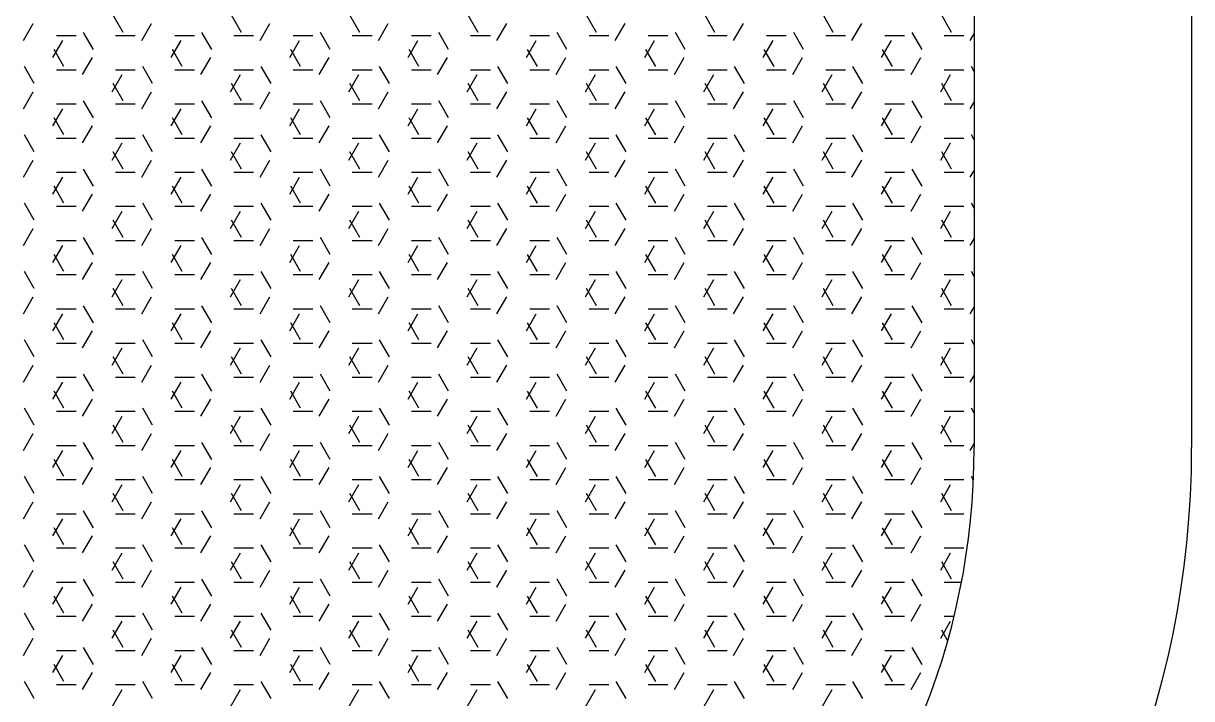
# Model space of a CAD drawing. Header units: inches. Extents: x 17051 to 22421, y 40046 to 42546.
# Drawn here: x 17423 to 17460.61, y 41565.06 to 41586.8 of the extents above; entities that cross this region are included whole.
import ezdxf

# ---------------------------------------------------------------- set-up
doc = ezdxf.new("R2010")
doc.units = ezdxf.units.IN
doc.header["$MEASUREMENT"] = 0
doc.layers.add('freecads.com', color=7, linetype='Continuous')

msp = doc.modelspace()

# ---------------------------------------------------------------- linework, layer by layer
at = {"layer": 'freecads.com'}
for p, q in [((17453.61, 41677.594), (17453.61, 41573.14)), ((17460.61, 41677.594), (17460.61, 41573.14)), ((17426.214, 41586.506), (17425.896, 41587.056)), ((17430.024, 41586.506), (17429.706, 41587.056)), ((17433.834, 41586.506), (17433.516, 41587.056)), ((17437.644, 41586.506), (17437.326, 41587.056)), ((17441.454, 41586.506), (17441.136, 41587.056)), ((17445.264, 41586.506), (17444.946, 41587.056)), ((17449.074, 41586.506), (17448.756, 41587.056)), ((17452.884, 41586.506), (17452.566, 41587.056)), ((17423.005, 41586.247), (17423.322, 41586.797)), ((17426.815, 41586.247), (17427.132, 41586.797)), ((17430.625, 41586.247), (17430.942, 41586.797)), ((17434.435, 41586.247), (17434.752, 41586.797)), ((17438.245, 41586.247), (17438.562, 41586.797)), ((17442.055, 41586.247), (17442.372, 41586.797)), ((17445.865, 41586.247), (17446.182, 41586.797)), ((17449.674, 41586.247), (17449.992, 41586.797)), ((17423.957, 41585.697), (17424.275, 41586.247)), ((17424.067, 41586.406), (17424.702, 41586.406)), ((17425.261, 41585.956), (17424.944, 41586.506)), ((17425.972, 41586.406), (17426.607, 41586.406)), ((17427.767, 41585.697), (17428.085, 41586.247)), ((17427.877, 41586.406), (17428.512, 41586.406)), ((17429.071, 41585.956), (17428.754, 41586.506)), ((17429.782, 41586.406), (17430.417, 41586.406)), ((17431.577, 41585.697), (17431.895, 41586.247)), ((17431.687, 41586.406), (17432.322, 41586.406)), ((17432.881, 41585.956), (17432.564, 41586.506)), ((17433.592, 41586.406), (17434.227, 41586.406)), ((17435.387, 41585.697), (17435.705, 41586.247)), ((17435.497, 41586.406), (17436.132, 41586.406)), ((17436.691, 41585.956), (17436.374, 41586.506)), ((17437.402, 41586.406), (17438.037, 41586.406)), ((17439.197, 41585.697), (17439.515, 41586.247)), ((17439.307, 41586.406), (17439.942, 41586.406)), ((17440.501, 41585.956), (17440.184, 41586.506)), ((17441.212, 41586.406), (17441.847, 41586.406)), ((17443.007, 41585.697), (17443.325, 41586.247)), ((17443.117, 41586.406), (17443.752, 41586.406)), ((17444.311, 41585.956), (17443.994, 41586.506)), ((17445.022, 41586.406), (17445.657, 41586.406)), ((17446.817, 41585.697), (17447.135, 41586.247)), ((17446.927, 41586.406), (17447.562, 41586.406)), ((17448.121, 41585.956), (17447.804, 41586.506)), ((17448.832, 41586.406), (17449.467, 41586.406)), ((17450.627, 41585.697), (17450.944, 41586.247)), ((17450.737, 41586.406), (17451.372, 41586.406)), ((17451.931, 41585.956), (17451.614, 41586.506)), ((17452.642, 41586.406), (17453.277, 41586.406)), ((17453.484, 41586.247), (17453.61, 41586.464)), ((17424.309, 41585.406), (17423.991, 41585.956)), ((17428.119, 41585.406), (17427.801, 41585.956)), ((17431.929, 41585.406), (17431.611, 41585.956)), ((17435.739, 41585.406), (17435.421, 41585.956)), ((17439.549, 41585.406), (17439.231, 41585.956)), ((17443.359, 41585.406), (17443.041, 41585.956)), ((17447.169, 41585.406), (17446.851, 41585.956)), ((17450.979, 41585.406), (17450.661, 41585.956)), ((17424.91, 41585.147), (17425.227, 41585.697)), ((17428.72, 41585.147), (17429.037, 41585.697)), ((17432.53, 41585.147), (17432.847, 41585.697)), ((17436.34, 41585.147), (17436.657, 41585.697)), ((17440.15, 41585.147), (17440.467, 41585.697)), ((17443.96, 41585.147), (17444.277, 41585.697)), ((17447.769, 41585.147), (17448.087, 41585.697)), ((17451.579, 41585.147), (17451.897, 41585.697)), ((17423.356, 41584.856), (17423.039, 41585.406)), ((17424.067, 41585.306), (17424.702, 41585.306)), ((17425.862, 41584.597), (17426.18, 41585.147)), ((17425.972, 41585.306), (17426.607, 41585.306)), ((17427.166, 41584.856), (17426.849, 41585.406)), ((17427.877, 41585.306), (17428.512, 41585.306)), ((17429.672, 41584.597), (17429.99, 41585.147)), ((17429.782, 41585.306), (17430.417, 41585.306)), ((17430.976, 41584.856), (17430.659, 41585.406)), ((17431.687, 41585.306), (17432.322, 41585.306)), ((17433.482, 41584.597), (17433.8, 41585.147)), ((17433.592, 41585.306), (17434.227, 41585.306)), ((17434.786, 41584.856), (17434.469, 41585.406)), ((17435.497, 41585.306), (17436.132, 41585.306)), ((17437.292, 41584.597), (17437.61, 41585.147)), ((17437.402, 41585.306), (17438.037, 41585.306)), ((17438.596, 41584.856), (17438.279, 41585.406)), ((17439.307, 41585.306), (17439.942, 41585.306)), ((17441.102, 41584.597), (17441.42, 41585.147)), ((17441.212, 41585.306), (17441.847, 41585.306)), ((17442.406, 41584.856), (17442.089, 41585.406)), ((17443.117, 41585.306), (17443.752, 41585.306)), ((17444.912, 41584.597), (17445.23, 41585.147)), ((17445.022, 41585.306), (17445.657, 41585.306)), ((17446.216, 41584.856), (17445.899, 41585.406)), ((17446.927, 41585.306), (17447.562, 41585.306)), ((17448.722, 41584.597), (17449.039, 41585.147)), ((17448.832, 41585.306), (17449.467, 41585.306)), ((17450.026, 41584.856), (17449.709, 41585.406)), ((17450.737, 41585.306), (17451.372, 41585.306)), ((17452.532, 41584.597), (17452.849, 41585.147)), ((17452.642, 41585.306), (17453.277, 41585.306)), ((17453.61, 41585.248), (17453.519, 41585.406)), ((17426.214, 41584.306), (17425.896, 41584.856)), ((17430.024, 41584.306), (17429.706, 41584.856)), ((17433.834, 41584.306), (17433.516, 41584.856)), ((17437.644, 41584.306), (17437.326, 41584.856)), ((17441.454, 41584.306), (17441.136, 41584.856)), ((17445.264, 41584.306), (17444.946, 41584.856)), ((17449.074, 41584.306), (17448.756, 41584.856)), ((17452.884, 41584.306), (17452.566, 41584.856)), ((17423.005, 41584.047), (17423.322, 41584.597)), ((17426.815, 41584.047), (17427.132, 41584.597)), ((17430.625, 41584.047), (17430.942, 41584.597)), ((17434.435, 41584.047), (17434.752, 41584.597)), ((17438.245, 41584.047), (17438.562, 41584.597)), ((17442.055, 41584.047), (17442.372, 41584.597)), ((17445.865, 41584.047), (17446.182, 41584.597)), ((17449.674, 41584.047), (17449.992, 41584.597)), ((17423.957, 41583.497), (17424.275, 41584.047)), ((17424.067, 41584.206), (17424.702, 41584.206)), ((17425.261, 41583.756), (17424.944, 41584.306)), ((17425.972, 41584.206), (17426.607, 41584.206)), ((17427.767, 41583.497), (17428.085, 41584.047)), ((17427.877, 41584.206), (17428.512, 41584.206)), ((17429.071, 41583.756), (17428.754, 41584.306)), ((17429.782, 41584.206), (17430.417, 41584.206)), ((17431.577, 41583.497), (17431.895, 41584.047)), ((17431.687, 41584.206), (17432.322, 41584.206)), ((17432.881, 41583.756), (17432.564, 41584.306)), ((17433.592, 41584.206), (17434.227, 41584.206)), ((17435.387, 41583.497), (17435.705, 41584.047)), ((17435.497, 41584.206), (17436.132, 41584.206)), ((17436.691, 41583.756), (17436.374, 41584.306)), ((17437.402, 41584.206), (17438.037, 41584.206)), ((17439.197, 41583.497), (17439.515, 41584.047)), ((17439.307, 41584.206), (17439.942, 41584.206)), ((17440.501, 41583.756), (17440.184, 41584.306)), ((17441.212, 41584.206), (17441.847, 41584.206)), ((17443.007, 41583.497), (17443.325, 41584.047)), ((17443.117, 41584.206), (17443.752, 41584.206)), ((17444.311, 41583.756), (17443.994, 41584.306)), ((17445.022, 41584.206), (17445.657, 41584.206)), ((17446.817, 41583.497), (17447.135, 41584.047)), ((17446.927, 41584.206), (17447.562, 41584.206)), ((17448.121, 41583.756), (17447.804, 41584.306)), ((17448.832, 41584.206), (17449.467, 41584.206)), ((17450.627, 41583.497), (17450.944, 41584.047)), ((17450.737, 41584.206), (17451.372, 41584.206)), ((17451.931, 41583.756), (17451.614, 41584.306)), ((17452.642, 41584.206), (17453.277, 41584.206)), ((17453.484, 41584.047), (17453.61, 41584.264)), ((17424.309, 41583.206), (17423.991, 41583.756)), ((17428.119, 41583.206), (17427.801, 41583.756)), ((17431.929, 41583.206), (17431.611, 41583.756)), ((17435.739, 41583.206), (17435.421, 41583.756)), ((17439.549, 41583.206), (17439.231, 41583.756)), ((17443.359, 41583.206), (17443.041, 41583.756)), ((17447.169, 41583.206), (17446.851, 41583.756)), ((17450.979, 41583.206), (17450.661, 41583.756)), ((17424.91, 41582.947), (17425.227, 41583.497)), ((17428.72, 41582.947), (17429.037, 41583.497)), ((17432.53, 41582.947), (17432.847, 41583.497)), ((17436.34, 41582.947), (17436.657, 41583.497)), ((17440.15, 41582.947), (17440.467, 41583.497)), ((17443.96, 41582.947), (17444.277, 41583.497)), ((17447.769, 41582.947), (17448.087, 41583.497)), ((17451.579, 41582.947), (17451.897, 41583.497)), ((17423.356, 41582.656), (17423.039, 41583.206)), ((17424.067, 41583.106), (17424.702, 41583.106)), ((17425.862, 41582.397), (17426.18, 41582.947)), ((17425.972, 41583.106), (17426.607, 41583.106)), ((17427.166, 41582.656), (17426.849, 41583.206)), ((17427.877, 41583.106), (17428.512, 41583.106)), ((17429.672, 41582.397), (17429.99, 41582.947)), ((17429.782, 41583.106), (17430.417, 41583.106)), ((17430.976, 41582.656), (17430.659, 41583.206)), ((17431.687, 41583.106), (17432.322, 41583.106)), ((17433.482, 41582.397), (17433.8, 41582.947)), ((17433.592, 41583.106), (17434.227, 41583.106)), ((17434.786, 41582.656), (17434.469, 41583.206)), ((17435.497, 41583.106), (17436.132, 41583.106)), ((17437.292, 41582.397), (17437.61, 41582.947)), ((17437.402, 41583.106), (17438.037, 41583.106)), ((17438.596, 41582.656), (17438.279, 41583.206)), ((17439.307, 41583.106), (17439.942, 41583.106)), ((17441.102, 41582.397), (17441.42, 41582.947)), ((17441.212, 41583.106), (17441.847, 41583.106)), ((17442.406, 41582.656), (17442.089, 41583.206)), ((17443.117, 41583.106), (17443.752, 41583.106)), ((17444.912, 41582.397), (17445.23, 41582.947)), ((17445.022, 41583.106), (17445.657, 41583.106)), ((17446.216, 41582.656), (17445.899, 41583.206)), ((17446.927, 41583.106), (17447.562, 41583.106)), ((17448.722, 41582.397), (17449.039, 41582.947)), ((17448.832, 41583.106), (17449.467, 41583.106)), ((17450.026, 41582.656), (17449.709, 41583.206)), ((17450.737, 41583.106), (17451.372, 41583.106)), ((17452.532, 41582.397), (17452.849, 41582.947)), ((17452.642, 41583.106), (17453.277, 41583.106)), ((17453.61, 41583.048), (17453.519, 41583.206)), ((17426.214, 41582.106), (17425.896, 41582.656)), ((17430.024, 41582.106), (17429.706, 41582.656)), ((17433.834, 41582.106), (17433.516, 41582.656)), ((17437.644, 41582.106), (17437.326, 41582.656)), ((17441.454, 41582.106), (17441.136, 41582.656)), ((17445.264, 41582.106), (17444.946, 41582.656)), ((17449.074, 41582.106), (17448.756, 41582.656)), ((17452.884, 41582.106), (17452.566, 41582.656)), ((17423.005, 41581.848), (17423.322, 41582.397)), ((17425.261, 41581.556), (17424.944, 41582.106)), ((17426.815, 41581.848), (17427.132, 41582.397)), ((17429.071, 41581.556), (17428.754, 41582.106)), ((17430.625, 41581.848), (17430.942, 41582.397)), ((17432.881, 41581.556), (17432.564, 41582.106)), ((17434.435, 41581.848), (17434.752, 41582.397)), ((17436.691, 41581.556), (17436.374, 41582.106)), ((17438.245, 41581.848), (17438.562, 41582.397)), ((17440.501, 41581.556), (17440.184, 41582.106)), ((17442.055, 41581.848), (17442.372, 41582.397)), ((17444.311, 41581.556), (17443.994, 41582.106)), ((17445.865, 41581.848), (17446.182, 41582.397)), ((17448.121, 41581.556), (17447.804, 41582.106)), ((17449.674, 41581.848), (17449.992, 41582.397)), ((17451.931, 41581.556), (17451.614, 41582.106)), ((17423.957, 41581.298), (17424.275, 41581.848)), ((17424.067, 41582.007), (17424.702, 41582.007)), ((17425.972, 41582.007), (17426.607, 41582.007)), ((17427.767, 41581.298), (17428.085, 41581.848)), ((17427.877, 41582.007), (17428.512, 41582.007)), ((17429.782, 41582.007), (17430.417, 41582.007)), ((17431.577, 41581.298), (17431.895, 41581.848)), ((17431.687, 41582.007), (17432.322, 41582.007)), ((17433.592, 41582.007), (17434.227, 41582.007)), ((17435.387, 41581.298), (17435.705, 41581.848)), ((17435.497, 41582.007), (17436.132, 41582.007)), ((17437.402, 41582.007), (17438.037, 41582.007)), ((17439.197, 41581.298), (17439.515, 41581.848)), ((17439.307, 41582.007), (17439.942, 41582.007)), ((17441.212, 41582.007), (17441.847, 41582.007)), ((17443.007, 41581.298), (17443.325, 41581.848)), ((17443.117, 41582.007), (17443.752, 41582.007)), ((17445.022, 41582.007), (17445.657, 41582.007)), ((17446.817, 41581.298), (17447.135, 41581.848)), ((17446.927, 41582.007), (17447.562, 41582.007)), ((17448.832, 41582.007), (17449.467, 41582.007)), ((17450.627, 41581.298), (17450.944, 41581.848)), ((17450.737, 41582.007), (17451.372, 41582.007)), ((17452.642, 41582.007), (17453.277, 41582.007)), ((17453.484, 41581.848), (17453.61, 41582.065)), ((17424.309, 41581.007), (17423.991, 41581.556)), ((17428.119, 41581.007), (17427.801, 41581.556)), ((17431.929, 41581.007), (17431.611, 41581.556)), ((17435.739, 41581.007), (17435.421, 41581.556)), ((17439.549, 41581.007), (17439.231, 41581.556)), ((17443.359, 41581.007), (17443.041, 41581.556)), ((17447.169, 41581.007), (17446.851, 41581.556)), ((17450.979, 41581.007), (17450.661, 41581.556)), ((17423.356, 41580.457), (17423.039, 41581.007)), ((17424.91, 41580.748), (17425.227, 41581.298)), ((17427.166, 41580.457), (17426.849, 41581.007)), ((17428.72, 41580.748), (17429.037, 41581.298)), ((17430.976, 41580.457), (17430.659, 41581.007)), ((17432.53, 41580.748), (17432.847, 41581.298)), ((17434.786, 41580.457), (17434.469, 41581.007)), ((17436.34, 41580.748), (17436.657, 41581.298)), ((17438.596, 41580.457), (17438.279, 41581.007)), ((17440.15, 41580.748), (17440.467, 41581.298)), ((17442.406, 41580.457), (17442.089, 41581.007)), ((17443.96, 41580.748), (17444.277, 41581.298)), ((17446.216, 41580.457), (17445.899, 41581.007)), ((17447.769, 41580.748), (17448.087, 41581.298)), ((17450.026, 41580.457), (17449.709, 41581.007)), ((17451.579, 41580.748), (17451.897, 41581.298)), ((17453.61, 41580.849), (17453.519, 41581.007)), ((17424.067, 41580.907), (17424.702, 41580.907)), ((17425.862, 41580.198), (17426.18, 41580.748)), ((17425.972, 41580.907), (17426.607, 41580.907)), ((17427.877, 41580.907), (17428.512, 41580.907)), ((17429.672, 41580.198), (17429.99, 41580.748)), ((17429.782, 41580.907), (17430.417, 41580.907)), ((17431.687, 41580.907), (17432.322, 41580.907)), ((17433.482, 41580.198), (17433.8, 41580.748)), ((17433.592, 41580.907), (17434.227, 41580.907)), ((17435.497, 41580.907), (17436.132, 41580.907)), ((17437.292, 41580.198), (17437.61, 41580.748)), ((17437.402, 41580.907), (17438.037, 41580.907)), ((17439.307, 41580.907), (17439.942, 41580.907)), ((17441.102, 41580.198), (17441.42, 41580.748)), ((17441.212, 41580.907), (17441.847, 41580.907)), ((17443.117, 41580.907), (17443.752, 41580.907)), ((17444.912, 41580.198), (17445.23, 41580.748)), ((17445.022, 41580.907), (17445.657, 41580.907)), ((17446.927, 41580.907), (17447.562, 41580.907)), ((17448.722, 41580.198), (17449.039, 41580.748)), ((17448.832, 41580.907), (17449.467, 41580.907)), ((17450.737, 41580.907), (17451.372, 41580.907)), ((17452.532, 41580.198), (17452.849, 41580.748)), ((17452.642, 41580.907), (17453.277, 41580.907)), ((17426.214, 41579.907), (17425.896, 41580.457)), ((17430.024, 41579.907), (17429.706, 41580.457)), ((17433.834, 41579.907), (17433.516, 41580.457)), ((17437.644, 41579.907), (17437.326, 41580.457)), ((17441.454, 41579.907), (17441.136, 41580.457)), ((17445.264, 41579.907), (17444.946, 41580.457)), ((17449.074, 41579.907), (17448.756, 41580.457)), ((17452.884, 41579.907), (17452.566, 41580.457)), ((17423.005, 41579.648), (17423.322, 41580.198)), ((17425.261, 41579.357), (17424.944, 41579.907)), ((17426.815, 41579.648), (17427.132, 41580.198)), ((17429.071, 41579.357), (17428.754, 41579.907)), ((17430.625, 41579.648), (17430.942, 41580.198)), ((17432.881, 41579.357), (17432.564, 41579.907)), ((17434.435, 41579.648), (17434.752, 41580.198)), ((17436.691, 41579.357), (17436.374, 41579.907)), ((17438.245, 41579.648), (17438.562, 41580.198)), ((17440.501, 41579.357), (17440.184, 41579.907)), ((17442.055, 41579.648), (17442.372, 41580.198)), ((17444.311, 41579.357), (17443.994, 41579.907)), ((17445.865, 41579.648), (17446.182, 41580.198)), ((17448.121, 41579.357), (17447.804, 41579.907)), ((17449.674, 41579.648), (17449.992, 41580.198)), ((17451.931, 41579.357), (17451.614, 41579.907)), ((17453.484, 41579.648), (17453.61, 41579.865)), ((17423.957, 41579.098), (17424.275, 41579.648)), ((17424.067, 41579.807), (17424.702, 41579.807)), ((17425.972, 41579.807), (17426.607, 41579.807)), ((17427.767, 41579.098), (17428.085, 41579.648)), ((17427.877, 41579.807), (17428.512, 41579.807)), ((17429.782, 41579.807), (17430.417, 41579.807)), ((17431.577, 41579.098), (17431.895, 41579.648)), ((17431.687, 41579.807), (17432.322, 41579.807)), ((17433.592, 41579.807), (17434.227, 41579.807)), ((17435.387, 41579.098), (17435.705, 41579.648)), ((17435.497, 41579.807), (17436.132, 41579.807)), ((17437.402, 41579.807), (17438.037, 41579.807)), ((17439.197, 41579.098), (17439.515, 41579.648)), ((17439.307, 41579.807), (17439.942, 41579.807)), ((17441.212, 41579.807), (17441.847, 41579.807)), ((17443.007, 41579.098), (17443.325, 41579.648)), ((17443.117, 41579.807), (17443.752, 41579.807)), ((17445.022, 41579.807), (17445.657, 41579.807)), ((17446.817, 41579.098), (17447.135, 41579.648)), ((17446.927, 41579.807), (17447.562, 41579.807)), ((17448.832, 41579.807), (17449.467, 41579.807)), ((17450.627, 41579.098), (17450.944, 41579.648)), ((17450.737, 41579.807), (17451.372, 41579.807)), ((17452.642, 41579.807), (17453.277, 41579.807)), ((17424.309, 41578.807), (17423.991, 41579.357)), ((17424.91, 41578.548), (17425.227, 41579.098)), ((17428.119, 41578.807), (17427.801, 41579.357)), ((17428.72, 41578.548), (17429.037, 41579.098)), ((17431.929, 41578.807), (17431.611, 41579.357)), ((17432.53, 41578.548), (17432.847, 41579.098)), ((17435.739, 41578.807), (17435.421, 41579.357)), ((17436.34, 41578.548), (17436.657, 41579.098)), ((17439.549, 41578.807), (17439.231, 41579.357)), ((17440.15, 41578.548), (17440.467, 41579.098)), ((17443.359, 41578.807), (17443.041, 41579.357)), ((17443.96, 41578.548), (17444.277, 41579.098)), ((17447.169, 41578.807), (17446.851, 41579.357)), ((17447.769, 41578.548), (17448.087, 41579.098)), ((17450.979, 41578.807), (17450.661, 41579.357)), ((17451.579, 41578.548), (17451.897, 41579.098)), ((17423.356, 41578.257), (17423.039, 41578.807)), ((17424.067, 41578.707), (17424.702, 41578.707)), ((17425.972, 41578.707), (17426.607, 41578.707)), ((17427.166, 41578.257), (17426.849, 41578.807)), ((17427.877, 41578.707), (17428.512, 41578.707)), ((17429.782, 41578.707), (17430.417, 41578.707)), ((17430.976, 41578.257), (17430.659, 41578.807)), ((17431.687, 41578.707), (17432.322, 41578.707)), ((17433.592, 41578.707), (17434.227, 41578.707)), ((17434.786, 41578.257), (17434.469, 41578.807)), ((17435.497, 41578.707), (17436.132, 41578.707)), ((17437.402, 41578.707), (17438.037, 41578.707)), ((17438.596, 41578.257), (17438.279, 41578.807)), ((17439.307, 41578.707), (17439.942, 41578.707)), ((17441.212, 41578.707), (17441.847, 41578.707)), ((17442.406, 41578.257), (17442.089, 41578.807)), ((17443.117, 41578.707), (17443.752, 41578.707)), ((17445.022, 41578.707), (17445.657, 41578.707)), ((17446.216, 41578.257), (17445.899, 41578.807)), ((17446.927, 41578.707), (17447.562, 41578.707)), ((17448.832, 41578.707), (17449.467, 41578.707)), ((17450.026, 41578.257), (17449.709, 41578.807)), ((17450.737, 41578.707), (17451.372, 41578.707)), ((17452.642, 41578.707), (17453.277, 41578.707)), ((17453.61, 41578.649), (17453.519, 41578.807)), ((17425.862, 41577.998), (17426.18, 41578.548)), ((17429.672, 41577.998), (17429.99, 41578.548)), ((17433.482, 41577.998), (17433.8, 41578.548)), ((17437.292, 41577.998), (17437.61, 41578.548)), ((17441.102, 41577.998), (17441.42, 41578.548)), ((17444.912, 41577.998), (17445.23, 41578.548)), ((17448.722, 41577.998), (17449.039, 41578.548)), ((17452.532, 41577.998), (17452.849, 41578.548)), ((17423.005, 41577.448), (17423.322, 41577.998)), ((17426.214, 41577.707), (17425.896, 41578.257)), ((17426.815, 41577.448), (17427.132, 41577.998)), ((17430.024, 41577.707), (17429.706, 41578.257)), ((17430.625, 41577.448), (17430.942, 41577.998)), ((17433.834, 41577.707), (17433.516, 41578.257)), ((17434.435, 41577.448), (17434.752, 41577.998)), ((17437.644, 41577.707), (17437.326, 41578.257)), ((17438.245, 41577.448), (17438.562, 41577.998)), ((17441.454, 41577.707), (17441.136, 41578.257)), ((17442.055, 41577.448), (17442.372, 41577.998)), ((17445.264, 41577.707), (17444.946, 41578.257)), ((17445.865, 41577.448), (17446.182, 41577.998)), ((17449.074, 41577.707), (17448.756, 41578.257)), ((17449.674, 41577.448), (17449.992, 41577.998)), ((17452.884, 41577.707), (17452.566, 41578.257)), ((17424.067, 41577.607), (17424.702, 41577.607)), ((17425.261, 41577.157), (17424.944, 41577.707)), ((17425.972, 41577.607), (17426.607, 41577.607)), ((17427.877, 41577.607), (17428.512, 41577.607)), ((17429.071, 41577.157), (17428.754, 41577.707)), ((17429.782, 41577.607), (17430.417, 41577.607)), ((17431.687, 41577.607), (17432.322, 41577.607)), ((17432.881, 41577.157), (17432.564, 41577.707)), ((17433.592, 41577.607), (17434.227, 41577.607)), ((17435.497, 41577.607), (17436.132, 41577.607)), ((17436.691, 41577.157), (17436.374, 41577.707)), ((17437.402, 41577.607), (17438.037, 41577.607)), ((17439.307, 41577.607), (17439.942, 41577.607)), ((17440.501, 41577.157), (17440.184, 41577.707)), ((17441.212, 41577.607), (17441.847, 41577.607)), ((17443.117, 41577.607), (17443.752, 41577.607)), ((17444.311, 41577.157), (17443.994, 41577.707)), ((17445.022, 41577.607), (17445.657, 41577.607)), ((17446.927, 41577.607), (17447.562, 41577.607)), ((17448.121, 41577.157), (17447.804, 41577.707)), ((17448.832, 41577.607), (17449.467, 41577.607)), ((17450.737, 41577.607), (17451.372, 41577.607)), ((17451.931, 41577.157), (17451.614, 41577.707)), ((17452.642, 41577.607), (17453.277, 41577.607)), ((17453.484, 41577.448), (17453.61, 41577.665)), ((17423.957, 41576.898), (17424.275, 41577.448)), ((17427.767, 41576.898), (17428.085, 41577.448)), ((17431.577, 41576.898), (17431.895, 41577.448)), ((17435.387, 41576.898), (17435.705, 41577.448)), ((17439.197, 41576.898), (17439.515, 41577.448)), ((17443.007, 41576.898), (17443.325, 41577.448)), ((17446.817, 41576.898), (17447.135, 41577.448)), ((17450.627, 41576.898), (17450.944, 41577.448)), ((17424.309, 41576.607), (17423.991, 41577.157)), ((17424.91, 41576.348), (17425.227, 41576.898)), ((17428.119, 41576.607), (17427.801, 41577.157)), ((17428.72, 41576.348), (17429.037, 41576.898)), ((17431.929, 41576.607), (17431.611, 41577.157)), ((17432.53, 41576.348), (17432.847, 41576.898)), ((17435.739, 41576.607), (17435.421, 41577.157)), ((17436.34, 41576.348), (17436.657, 41576.898)), ((17439.549, 41576.607), (17439.231, 41577.157)), ((17440.15, 41576.348), (17440.467, 41576.898)), ((17443.359, 41576.607), (17443.041, 41577.157)), ((17443.96, 41576.348), (17444.277, 41576.898)), ((17447.169, 41576.607), (17446.851, 41577.157)), ((17447.769, 41576.348), (17448.087, 41576.898)), ((17450.979, 41576.607), (17450.661, 41577.157)), ((17451.579, 41576.348), (17451.897, 41576.898)), ((17423.356, 41576.057), (17423.039, 41576.607)), ((17424.067, 41576.507), (17424.702, 41576.507)), ((17425.972, 41576.507), (17426.607, 41576.507)), ((17427.166, 41576.057), (17426.849, 41576.607)), ((17427.877, 41576.507), (17428.512, 41576.507)), ((17429.782, 41576.507), (17430.417, 41576.507)), ((17430.976, 41576.057), (17430.659, 41576.607)), ((17431.687, 41576.507), (17432.322, 41576.507)), ((17433.592, 41576.507), (17434.227, 41576.507)), ((17434.786, 41576.057), (17434.469, 41576.607)), ((17435.497, 41576.507), (17436.132, 41576.507)), ((17437.402, 41576.507), (17438.037, 41576.507)), ((17438.596, 41576.057), (17438.279, 41576.607)), ((17439.307, 41576.507), (17439.942, 41576.507)), ((17441.212, 41576.507), (17441.847, 41576.507)), ((17442.406, 41576.057), (17442.089, 41576.607)), ((17443.117, 41576.507), (17443.752, 41576.507)), ((17445.022, 41576.507), (17445.657, 41576.507)), ((17446.216, 41576.057), (17445.899, 41576.607)), ((17446.927, 41576.507), (17447.562, 41576.507)), ((17448.832, 41576.507), (17449.467, 41576.507)), ((17450.026, 41576.057), (17449.709, 41576.607)), ((17450.737, 41576.507), (17451.372, 41576.507)), ((17452.642, 41576.507), (17453.277, 41576.507)), ((17453.61, 41576.449), (17453.519, 41576.607)), ((17425.862, 41575.798), (17426.18, 41576.348)), ((17429.672, 41575.798), (17429.99, 41576.348)), ((17433.482, 41575.798), (17433.8, 41576.348)), ((17437.292, 41575.798), (17437.61, 41576.348)), ((17441.102, 41575.798), (17441.42, 41576.348)), ((17444.912, 41575.798), (17445.23, 41576.348)), ((17448.722, 41575.798), (17449.039, 41576.348)), ((17452.532, 41575.798), (17452.849, 41576.348)), ((17423.005, 41575.248), (17423.322, 41575.798)), ((17426.214, 41575.507), (17425.896, 41576.057)), ((17426.815, 41575.248), (17427.132, 41575.798)), ((17430.024, 41575.507), (17429.706, 41576.057)), ((17430.625, 41575.248), (17430.942, 41575.798)), ((17433.834, 41575.507), (17433.516, 41576.057)), ((17434.435, 41575.248), (17434.752, 41575.798)), ((17437.644, 41575.507), (17437.326, 41576.057)), ((17438.245, 41575.248), (17438.562, 41575.798)), ((17441.454, 41575.507), (17441.136, 41576.057)), ((17442.055, 41575.248), (17442.372, 41575.798)), ((17445.264, 41575.507), (17444.946, 41576.057)), ((17445.865, 41575.248), (17446.182, 41575.798)), ((17449.074, 41575.507), (17448.756, 41576.057)), ((17449.674, 41575.248), (17449.992, 41575.798)), ((17452.884, 41575.507), (17452.566, 41576.057)), ((17424.067, 41575.407), (17424.702, 41575.407)), ((17425.261, 41574.957), (17424.944, 41575.507)), ((17425.972, 41575.407), (17426.607, 41575.407)), ((17427.877, 41575.407), (17428.512, 41575.407)), ((17429.071, 41574.957), (17428.754, 41575.507)), ((17429.782, 41575.407), (17430.417, 41575.407)), ((17431.687, 41575.407), (17432.322, 41575.407)), ((17432.881, 41574.957), (17432.564, 41575.507)), ((17433.592, 41575.407), (17434.227, 41575.407)), ((17435.497, 41575.407), (17436.132, 41575.407)), ((17436.691, 41574.957), (17436.374, 41575.507)), ((17437.402, 41575.407), (17438.037, 41575.407)), ((17439.307, 41575.407), (17439.942, 41575.407)), ((17440.501, 41574.957), (17440.184, 41575.507)), ((17441.212, 41575.407), (17441.847, 41575.407)), ((17443.117, 41575.407), (17443.752, 41575.407)), ((17444.311, 41574.957), (17443.994, 41575.507)), ((17445.022, 41575.407), (17445.657, 41575.407)), ((17446.927, 41575.407), (17447.562, 41575.407)), ((17448.121, 41574.957), (17447.804, 41575.507)), ((17448.832, 41575.407), (17449.467, 41575.407)), ((17450.737, 41575.407), (17451.372, 41575.407)), ((17451.931, 41574.957), (17451.614, 41575.507)), ((17452.642, 41575.407), (17453.277, 41575.407)), ((17453.484, 41575.248), (17453.61, 41575.465)), ((17423.957, 41574.698), (17424.275, 41575.248)), ((17424.309, 41574.407), (17423.991, 41574.957)), ((17427.767, 41574.698), (17428.085, 41575.248)), ((17428.119, 41574.407), (17427.801, 41574.957)), ((17431.577, 41574.698), (17431.895, 41575.248)), ((17431.929, 41574.407), (17431.611, 41574.957)), ((17435.387, 41574.698), (17435.705, 41575.248)), ((17435.739, 41574.407), (17435.421, 41574.957)), ((17439.197, 41574.698), (17439.515, 41575.248)), ((17439.549, 41574.407), (17439.231, 41574.957)), ((17443.007, 41574.698), (17443.325, 41575.248)), ((17443.359, 41574.407), (17443.041, 41574.957)), ((17446.817, 41574.698), (17447.135, 41575.248)), ((17447.169, 41574.407), (17446.851, 41574.957)), ((17450.627, 41574.698), (17450.944, 41575.248)), ((17450.979, 41574.407), (17450.661, 41574.957)), ((17424.91, 41574.149), (17425.227, 41574.698)), ((17428.72, 41574.149), (17429.037, 41574.698)), ((17432.53, 41574.149), (17432.847, 41574.698)), ((17436.34, 41574.149), (17436.657, 41574.698)), ((17440.15, 41574.149), (17440.467, 41574.698)), ((17443.96, 41574.149), (17444.277, 41574.698)), ((17447.769, 41574.149), (17448.087, 41574.698)), ((17451.579, 41574.149), (17451.897, 41574.698)), ((17423.356, 41573.857), (17423.039, 41574.407)), ((17424.067, 41574.308), (17424.702, 41574.308)), ((17425.972, 41574.308), (17426.607, 41574.308)), ((17427.166, 41573.857), (17426.849, 41574.407)), ((17427.877, 41574.308), (17428.512, 41574.308)), ((17429.782, 41574.308), (17430.417, 41574.308)), ((17430.976, 41573.857), (17430.659, 41574.407)), ((17431.687, 41574.308), (17432.322, 41574.308)), ((17433.592, 41574.308), (17434.227, 41574.308)), ((17434.786, 41573.857), (17434.469, 41574.407)), ((17435.497, 41574.308), (17436.132, 41574.308)), ((17437.402, 41574.308), (17438.037, 41574.308)), ((17438.596, 41573.857), (17438.279, 41574.407)), ((17439.307, 41574.308), (17439.942, 41574.308)), ((17441.212, 41574.308), (17441.847, 41574.308)), ((17442.406, 41573.857), (17442.089, 41574.407)), ((17443.117, 41574.308), (17443.752, 41574.308)), ((17445.022, 41574.308), (17445.657, 41574.308)), ((17446.216, 41573.857), (17445.899, 41574.407)), ((17446.927, 41574.308), (17447.562, 41574.308)), ((17448.832, 41574.308), (17449.467, 41574.308)), ((17450.026, 41573.857), (17449.709, 41574.407)), ((17450.737, 41574.308), (17451.372, 41574.308)), ((17452.642, 41574.308), (17453.277, 41574.308)), ((17453.61, 41574.25), (17453.519, 41574.407)), ((17425.862, 41573.599), (17426.18, 41574.149)), ((17426.214, 41573.308), (17425.896, 41573.857)), ((17429.672, 41573.599), (17429.99, 41574.149)), ((17430.024, 41573.308), (17429.706, 41573.857)), ((17433.482, 41573.599), (17433.8, 41574.149)), ((17433.834, 41573.308), (17433.516, 41573.857)), ((17437.292, 41573.599), (17437.61, 41574.149)), ((17437.644, 41573.308), (17437.326, 41573.857)), ((17441.102, 41573.599), (17441.42, 41574.149)), ((17441.454, 41573.308), (17441.136, 41573.857)), ((17444.912, 41573.599), (17445.23, 41574.149)), ((17445.264, 41573.308), (17444.946, 41573.857)), ((17448.722, 41573.599), (17449.039, 41574.149)), ((17449.074, 41573.308), (17448.756, 41573.857)), ((17452.532, 41573.599), (17452.849, 41574.149)), ((17452.884, 41573.308), (17452.566, 41573.857)), ((17423.005, 41573.049), (17423.322, 41573.599)), ((17426.815, 41573.049), (17427.132, 41573.599)), ((17430.625, 41573.049), (17430.942, 41573.599)), ((17434.435, 41573.049), (17434.752, 41573.599)), ((17438.245, 41573.049), (17438.562, 41573.599)), ((17442.055, 41573.049), (17442.372, 41573.599)), ((17445.865, 41573.049), (17446.182, 41573.599)), ((17449.674, 41573.049), (17449.992, 41573.599)), ((17424.067, 41573.208), (17424.702, 41573.208)), ((17425.261, 41572.758), (17424.944, 41573.308)), ((17425.972, 41573.208), (17426.607, 41573.208)), ((17427.877, 41573.208), (17428.512, 41573.208)), ((17429.071, 41572.758), (17428.754, 41573.308)), ((17429.782, 41573.208), (17430.417, 41573.208)), ((17431.687, 41573.208), (17432.322, 41573.208)), ((17432.881, 41572.758), (17432.564, 41573.308)), ((17433.592, 41573.208), (17434.227, 41573.208)), ((17435.497, 41573.208), (17436.132, 41573.208)), ((17436.691, 41572.758), (17436.374, 41573.308)), ((17437.402, 41573.208), (17438.037, 41573.208)), ((17439.307, 41573.208), (17439.942, 41573.208)), ((17440.501, 41572.758), (17440.184, 41573.308)), ((17441.212, 41573.208), (17441.847, 41573.208)), ((17443.117, 41573.208), (17443.752, 41573.208)), ((17444.311, 41572.758), (17443.994, 41573.308)), ((17445.022, 41573.208), (17445.657, 41573.208)), ((17446.927, 41573.208), (17447.562, 41573.208)), ((17448.121, 41572.758), (17447.804, 41573.308)), ((17448.832, 41573.208), (17449.467, 41573.208)), ((17450.737, 41573.208), (17451.372, 41573.208)), ((17451.931, 41572.758), (17451.614, 41573.308)), ((17452.642, 41573.208), (17453.277, 41573.208)), ((17453.484, 41573.049), (17453.61, 41573.266)), ((17423.957, 41572.499), (17424.275, 41573.049)), ((17424.309, 41572.208), (17423.991, 41572.758)), ((17427.767, 41572.499), (17428.085, 41573.049)), ((17428.119, 41572.208), (17427.801, 41572.758)), ((17431.577, 41572.499), (17431.895, 41573.049)), ((17431.929, 41572.208), (17431.611, 41572.758)), ((17435.387, 41572.499), (17435.705, 41573.049)), ((17435.739, 41572.208), (17435.421, 41572.758)), ((17439.197, 41572.499), (17439.515, 41573.049)), ((17439.549, 41572.208), (17439.231, 41572.758)), ((17443.007, 41572.499), (17443.325, 41573.049)), ((17443.359, 41572.208), (17443.041, 41572.758)), ((17446.817, 41572.499), (17447.135, 41573.049)), ((17447.169, 41572.208), (17446.851, 41572.758)), ((17450.627, 41572.499), (17450.944, 41573.049)), ((17450.979, 41572.208), (17450.661, 41572.758)), ((17424.91, 41571.949), (17425.227, 41572.499)), ((17428.72, 41571.949), (17429.037, 41572.499)), ((17432.53, 41571.949), (17432.847, 41572.499)), ((17436.34, 41571.949), (17436.657, 41572.499)), ((17440.15, 41571.949), (17440.467, 41572.499)), ((17443.96, 41571.949), (17444.277, 41572.499)), ((17447.769, 41571.949), (17448.087, 41572.499)), ((17451.579, 41571.949), (17451.897, 41572.499)), ((17423.356, 41571.658), (17423.039, 41572.208)), ((17424.067, 41572.108), (17424.702, 41572.108)), ((17425.862, 41571.399), (17426.18, 41571.949)), ((17425.972, 41572.108), (17426.607, 41572.108)), ((17427.166, 41571.658), (17426.849, 41572.208)), ((17427.877, 41572.108), (17428.512, 41572.108)), ((17429.672, 41571.399), (17429.99, 41571.949)), ((17429.782, 41572.108), (17430.417, 41572.108)), ((17430.976, 41571.658), (17430.659, 41572.208)), ((17431.687, 41572.108), (17432.322, 41572.108)), ((17433.482, 41571.399), (17433.8, 41571.949)), ((17433.592, 41572.108), (17434.227, 41572.108)), ((17434.786, 41571.658), (17434.469, 41572.208)), ((17435.497, 41572.108), (17436.132, 41572.108)), ((17437.292, 41571.399), (17437.61, 41571.949)), ((17437.402, 41572.108), (17438.037, 41572.108)), ((17438.596, 41571.658), (17438.279, 41572.208)), ((17439.307, 41572.108), (17439.942, 41572.108)), ((17441.102, 41571.399), (17441.42, 41571.949)), ((17441.212, 41572.108), (17441.847, 41572.108)), ((17442.406, 41571.658), (17442.089, 41572.208)), ((17443.117, 41572.108), (17443.752, 41572.108)), ((17444.912, 41571.399), (17445.23, 41571.949)), ((17445.022, 41572.108), (17445.657, 41572.108)), ((17446.216, 41571.658), (17445.899, 41572.208)), ((17446.927, 41572.108), (17447.562, 41572.108)), ((17448.722, 41571.399), (17449.039, 41571.949)), ((17448.832, 41572.108), (17449.467, 41572.108)), ((17450.026, 41571.658), (17449.709, 41572.208)), ((17450.737, 41572.108), (17451.372, 41572.108)), ((17452.532, 41571.399), (17452.849, 41571.949)), ((17452.642, 41572.108), (17453.277, 41572.108)), ((17453.586, 41572.091), (17453.519, 41572.208)), ((17426.214, 41571.108), (17425.896, 41571.658)), ((17430.024, 41571.108), (17429.706, 41571.658)), ((17433.834, 41571.108), (17433.516, 41571.658)), ((17437.644, 41571.108), (17437.326, 41571.658)), ((17441.454, 41571.108), (17441.136, 41571.658)), ((17445.264, 41571.108), (17444.946, 41571.658)), ((17449.074, 41571.108), (17448.756, 41571.658)), ((17452.884, 41571.108), (17452.566, 41571.658)), ((17423.005, 41570.849), (17423.322, 41571.399)), ((17426.815, 41570.849), (17427.132, 41571.399)), ((17430.625, 41570.849), (17430.942, 41571.399)), ((17434.435, 41570.849), (17434.752, 41571.399)), ((17438.245, 41570.849), (17438.562, 41571.399)), ((17442.055, 41570.849), (17442.372, 41571.399)), ((17445.865, 41570.849), (17446.182, 41571.399)), ((17449.674, 41570.849), (17449.992, 41571.399)), ((17423.957, 41570.299), (17424.275, 41570.849)), ((17424.067, 41571.008), (17424.702, 41571.008)), ((17425.261, 41570.558), (17424.944, 41571.108)), ((17425.972, 41571.008), (17426.607, 41571.008)), ((17427.767, 41570.299), (17428.085, 41570.849)), ((17427.877, 41571.008), (17428.512, 41571.008)), ((17429.071, 41570.558), (17428.754, 41571.108)), ((17429.782, 41571.008), (17430.417, 41571.008)), ((17431.577, 41570.299), (17431.895, 41570.849)), ((17431.687, 41571.008), (17432.322, 41571.008)), ((17432.881, 41570.558), (17432.564, 41571.108)), ((17433.592, 41571.008), (17434.227, 41571.008)), ((17435.387, 41570.299), (17435.705, 41570.849)), ((17435.497, 41571.008), (17436.132, 41571.008)), ((17436.691, 41570.558), (17436.374, 41571.108)), ((17437.402, 41571.008), (17438.037, 41571.008)), ((17439.197, 41570.299), (17439.515, 41570.849)), ((17439.307, 41571.008), (17439.942, 41571.008)), ((17440.501, 41570.558), (17440.184, 41571.108)), ((17441.212, 41571.008), (17441.847, 41571.008)), ((17443.007, 41570.299), (17443.325, 41570.849)), ((17443.117, 41571.008), (17443.752, 41571.008)), ((17444.311, 41570.558), (17443.994, 41571.108)), ((17445.022, 41571.008), (17445.657, 41571.008)), ((17446.817, 41570.299), (17447.135, 41570.849)), ((17446.927, 41571.008), (17447.562, 41571.008)), ((17448.121, 41570.558), (17447.804, 41571.108)), ((17448.832, 41571.008), (17449.467, 41571.008)), ((17450.627, 41570.299), (17450.944, 41570.849)), ((17450.737, 41571.008), (17451.372, 41571.008)), ((17451.931, 41570.558), (17451.614, 41571.108)), ((17452.642, 41571.008), (17453.277, 41571.008)), ((17453.484, 41570.849), (17453.498, 41570.872)), ((17424.309, 41570.008), (17423.991, 41570.558)), ((17428.119, 41570.008), (17427.801, 41570.558)), ((17431.929, 41570.008), (17431.611, 41570.558)), ((17435.739, 41570.008), (17435.421, 41570.558)), ((17439.549, 41570.008), (17439.231, 41570.558)), ((17443.359, 41570.008), (17443.041, 41570.558)), ((17447.169, 41570.008), (17446.851, 41570.558)), ((17450.979, 41570.008), (17450.661, 41570.558)), ((17424.91, 41569.749), (17425.227, 41570.299)), ((17428.72, 41569.749), (17429.037, 41570.299)), ((17432.53, 41569.749), (17432.847, 41570.299)), ((17436.34, 41569.749), (17436.657, 41570.299)), ((17440.15, 41569.749), (17440.467, 41570.299)), ((17443.96, 41569.749), (17444.277, 41570.299)), ((17447.769, 41569.749), (17448.087, 41570.299)), ((17451.579, 41569.749), (17451.897, 41570.299)), ((17423.356, 41569.458), (17423.039, 41570.008)), ((17424.067, 41569.908), (17424.702, 41569.908)), ((17425.862, 41569.199), (17426.18, 41569.749)), ((17425.972, 41569.908), (17426.607, 41569.908)), ((17427.166, 41569.458), (17426.849, 41570.008)), ((17427.877, 41569.908), (17428.512, 41569.908)), ((17429.672, 41569.199), (17429.99, 41569.749)), ((17429.782, 41569.908), (17430.417, 41569.908)), ((17430.976, 41569.458), (17430.659, 41570.008)), ((17431.687, 41569.908), (17432.322, 41569.908)), ((17433.482, 41569.199), (17433.8, 41569.749)), ((17433.592, 41569.908), (17434.227, 41569.908)), ((17434.786, 41569.458), (17434.469, 41570.008)), ((17435.497, 41569.908), (17436.132, 41569.908)), ((17437.292, 41569.199), (17437.61, 41569.749)), ((17437.402, 41569.908), (17438.037, 41569.908)), ((17438.596, 41569.458), (17438.279, 41570.008)), ((17439.307, 41569.908), (17439.942, 41569.908)), ((17441.102, 41569.199), (17441.42, 41569.749)), ((17441.212, 41569.908), (17441.847, 41569.908)), ((17442.406, 41569.458), (17442.089, 41570.008)), ((17443.117, 41569.908), (17443.752, 41569.908)), ((17444.912, 41569.199), (17445.23, 41569.749)), ((17445.022, 41569.908), (17445.657, 41569.908)), ((17446.216, 41569.458), (17445.899, 41570.008)), ((17446.927, 41569.908), (17447.562, 41569.908)), ((17448.722, 41569.199), (17449.039, 41569.749)), ((17448.832, 41569.908), (17449.467, 41569.908)), ((17450.026, 41569.458), (17449.709, 41570.008)), ((17450.737, 41569.908), (17451.372, 41569.908)), ((17452.532, 41569.199), (17452.849, 41569.749)), ((17452.642, 41569.908), (17453.277, 41569.908)), ((17426.214, 41568.908), (17425.896, 41569.458)), ((17430.024, 41568.908), (17429.706, 41569.458)), ((17433.834, 41568.908), (17433.516, 41569.458)), ((17437.644, 41568.908), (17437.326, 41569.458)), ((17441.454, 41568.908), (17441.136, 41569.458)), ((17445.264, 41568.908), (17444.946, 41569.458)), ((17449.074, 41568.908), (17448.756, 41569.458)), ((17452.884, 41568.908), (17452.566, 41569.458)), ((17423.005, 41568.649), (17423.322, 41569.199)), ((17426.815, 41568.649), (17427.132, 41569.199)), ((17430.625, 41568.649), (17430.942, 41569.199)), ((17434.435, 41568.649), (17434.752, 41569.199)), ((17438.245, 41568.649), (17438.562, 41569.199)), ((17442.055, 41568.649), (17442.372, 41569.199)), ((17445.865, 41568.649), (17446.182, 41569.199)), ((17449.674, 41568.649), (17449.992, 41569.199)), ((17423.957, 41568.099), (17424.275, 41568.649)), ((17424.067, 41568.808), (17424.702, 41568.808)), ((17425.261, 41568.358), (17424.944, 41568.908)), ((17425.972, 41568.808), (17426.607, 41568.808)), ((17427.767, 41568.099), (17428.085, 41568.649)), ((17427.877, 41568.808), (17428.512, 41568.808)), ((17429.071, 41568.358), (17428.754, 41568.908)), ((17429.782, 41568.808), (17430.417, 41568.808)), ((17431.577, 41568.099), (17431.895, 41568.649)), ((17431.687, 41568.808), (17432.322, 41568.808)), ((17432.881, 41568.358), (17432.564, 41568.908)), ((17433.592, 41568.808), (17434.227, 41568.808)), ((17435.387, 41568.099), (17435.705, 41568.649)), ((17435.497, 41568.808), (17436.132, 41568.808)), ((17436.691, 41568.358), (17436.374, 41568.908)), ((17437.402, 41568.808), (17438.037, 41568.808)), ((17439.197, 41568.099), (17439.515, 41568.649)), ((17439.307, 41568.808), (17439.942, 41568.808)), ((17440.501, 41568.358), (17440.184, 41568.908)), ((17441.212, 41568.808), (17441.847, 41568.808)), ((17443.007, 41568.099), (17443.325, 41568.649)), ((17443.117, 41568.808), (17443.752, 41568.808)), ((17444.311, 41568.358), (17443.994, 41568.908)), ((17445.022, 41568.808), (17445.657, 41568.808)), ((17446.817, 41568.099), (17447.135, 41568.649)), ((17446.927, 41568.808), (17447.562, 41568.808)), ((17448.121, 41568.358), (17447.804, 41568.908)), ((17448.832, 41568.808), (17449.467, 41568.808)), ((17450.627, 41568.099), (17450.944, 41568.649)), ((17450.737, 41568.808), (17451.372, 41568.808)), ((17451.931, 41568.358), (17451.614, 41568.908)), ((17452.642, 41568.808), (17453.198, 41568.808)), ((17424.309, 41567.808), (17423.991, 41568.358)), ((17428.119, 41567.808), (17427.801, 41568.358)), ((17431.929, 41567.808), (17431.611, 41568.358)), ((17435.739, 41567.808), (17435.421, 41568.358)), ((17439.549, 41567.808), (17439.231, 41568.358)), ((17443.359, 41567.808), (17443.041, 41568.358)), ((17447.169, 41567.808), (17446.851, 41568.358)), ((17450.979, 41567.808), (17450.661, 41568.358)), ((17423.356, 41567.258), (17423.039, 41567.808)), ((17424.91, 41567.549), (17425.227, 41568.099)), ((17427.166, 41567.258), (17426.849, 41567.808)), ((17428.72, 41567.549), (17429.037, 41568.099)), ((17430.976, 41567.258), (17430.659, 41567.808)), ((17432.53, 41567.549), (17432.847, 41568.099)), ((17434.786, 41567.258), (17434.469, 41567.808)), ((17436.34, 41567.549), (17436.657, 41568.099)), ((17438.596, 41567.258), (17438.279, 41567.808)), ((17440.15, 41567.549), (17440.467, 41568.099)), ((17442.406, 41567.258), (17442.089, 41567.808)), ((17443.96, 41567.549), (17444.277, 41568.099)), ((17446.216, 41567.258), (17445.899, 41567.808)), ((17447.769, 41567.549), (17448.087, 41568.099)), ((17450.026, 41567.258), (17449.709, 41567.808)), ((17451.579, 41567.549), (17451.897, 41568.099)), ((17424.067, 41567.709), (17424.702, 41567.709)), ((17425.862, 41567), (17426.18, 41567.549)), ((17425.972, 41567.709), (17426.607, 41567.709)), ((17427.877, 41567.709), (17428.512, 41567.709)), ((17429.672, 41567), (17429.99, 41567.549)), ((17429.782, 41567.709), (17430.417, 41567.709)), ((17431.687, 41567.709), (17432.322, 41567.709)), ((17433.482, 41567), (17433.8, 41567.549)), ((17433.592, 41567.709), (17434.227, 41567.709)), ((17435.497, 41567.709), (17436.132, 41567.709)), ((17437.292, 41567), (17437.61, 41567.549)), ((17437.402, 41567.709), (17438.037, 41567.709)), ((17439.307, 41567.709), (17439.942, 41567.709)), ((17441.102, 41567), (17441.42, 41567.549)), ((17441.212, 41567.709), (17441.847, 41567.709)), ((17443.117, 41567.709), (17443.752, 41567.709)), ((17444.912, 41567), (17445.23, 41567.549)), ((17445.022, 41567.709), (17445.657, 41567.709)), ((17446.927, 41567.709), (17447.562, 41567.709)), ((17448.722, 41567), (17449.039, 41567.549)), ((17448.832, 41567.709), (17449.467, 41567.709)), ((17450.737, 41567.709), (17451.372, 41567.709)), ((17452.532, 41567), (17452.849, 41567.549)), ((17452.642, 41567.709), (17452.959, 41567.709)), ((17426.214, 41566.708), (17425.896, 41567.258)), ((17430.024, 41566.708), (17429.706, 41567.258)), ((17433.834, 41566.708), (17433.516, 41567.258)), ((17437.644, 41566.708), (17437.326, 41567.258)), ((17441.454, 41566.708), (17441.136, 41567.258)), ((17445.264, 41566.708), (17444.946, 41567.258)), ((17449.074, 41566.708), (17448.756, 41567.258)), ((17452.756, 41566.93), (17452.566, 41567.258)), ((17423.005, 41566.45), (17423.322, 41567)), ((17425.261, 41566.159), (17424.944, 41566.708)), ((17426.815, 41566.45), (17427.132, 41567)), ((17429.071, 41566.159), (17428.754, 41566.708)), ((17430.625, 41566.45), (17430.942, 41567)), ((17432.881, 41566.159), (17432.564, 41566.708)), ((17434.435, 41566.45), (17434.752, 41567)), ((17436.691, 41566.159), (17436.374, 41566.708)), ((17438.245, 41566.45), (17438.562, 41567)), ((17440.501, 41566.159), (17440.184, 41566.708)), ((17442.055, 41566.45), (17442.372, 41567)), ((17444.311, 41566.159), (17443.994, 41566.708)), ((17445.865, 41566.45), (17446.182, 41567)), ((17448.121, 41566.159), (17447.804, 41566.708)), ((17449.674, 41566.45), (17449.992, 41567)), ((17451.931, 41566.159), (17451.614, 41566.708)), ((17423.957, 41565.9), (17424.275, 41566.45)), ((17424.067, 41566.609), (17424.702, 41566.609)), ((17425.972, 41566.609), (17426.607, 41566.609)), ((17427.767, 41565.9), (17428.085, 41566.45)), ((17427.877, 41566.609), (17428.512, 41566.609)), ((17429.782, 41566.609), (17430.417, 41566.609)), ((17431.577, 41565.9), (17431.895, 41566.45)), ((17431.687, 41566.609), (17432.322, 41566.609)), ((17433.592, 41566.609), (17434.227, 41566.609)), ((17435.387, 41565.9), (17435.705, 41566.45)), ((17435.497, 41566.609), (17436.132, 41566.609)), ((17437.402, 41566.609), (17438.037, 41566.609)), ((17439.197, 41565.9), (17439.515, 41566.45)), ((17439.307, 41566.609), (17439.942, 41566.609)), ((17441.212, 41566.609), (17441.847, 41566.609)), ((17443.007, 41565.9), (17443.325, 41566.45)), ((17443.117, 41566.609), (17443.752, 41566.609)), ((17445.022, 41566.609), (17445.657, 41566.609)), ((17446.817, 41565.9), (17447.135, 41566.45)), ((17446.927, 41566.609), (17447.562, 41566.609)), ((17448.832, 41566.609), (17449.467, 41566.609)), ((17450.627, 41565.9), (17450.944, 41566.45)), ((17450.737, 41566.609), (17451.372, 41566.609)), ((17452.642, 41566.609), (17452.663, 41566.609)), ((17424.309, 41565.609), (17423.991, 41566.159)), ((17428.119, 41565.609), (17427.801, 41566.159)), ((17431.929, 41565.609), (17431.611, 41566.159)), ((17435.739, 41565.609), (17435.421, 41566.159)), ((17439.549, 41565.609), (17439.231, 41566.159)), ((17443.359, 41565.609), (17443.041, 41566.159)), ((17447.169, 41565.609), (17446.851, 41566.159)), ((17450.979, 41565.609), (17450.661, 41566.159)), ((17423.356, 41565.059), (17423.039, 41565.609)), ((17424.91, 41565.35), (17425.227, 41565.9)), ((17427.166, 41565.059), (17426.849, 41565.609)), ((17428.72, 41565.35), (17429.037, 41565.9)), ((17430.976, 41565.059), (17430.659, 41565.609)), ((17432.53, 41565.35), (17432.847, 41565.9)), ((17434.786, 41565.059), (17434.469, 41565.609)), ((17436.34, 41565.35), (17436.657, 41565.9)), ((17438.596, 41565.059), (17438.279, 41565.609)), ((17440.15, 41565.35), (17440.467, 41565.9)), ((17442.406, 41565.059), (17442.089, 41565.609)), ((17443.96, 41565.35), (17444.277, 41565.9)), ((17446.216, 41565.059), (17445.899, 41565.609)), ((17447.769, 41565.35), (17448.087, 41565.9)), ((17450.026, 41565.059), (17449.709, 41565.609)), ((17451.579, 41565.35), (17451.897, 41565.9)), ((17424.067, 41565.509), (17424.702, 41565.509)), ((17425.862, 41564.8), (17426.18, 41565.35)), ((17425.972, 41565.509), (17426.607, 41565.509)), ((17427.877, 41565.509), (17428.512, 41565.509)), ((17429.672, 41564.8), (17429.99, 41565.35)), ((17429.782, 41565.509), (17430.417, 41565.509)), ((17431.687, 41565.509), (17432.322, 41565.509)), ((17433.482, 41564.8), (17433.8, 41565.35)), ((17433.592, 41565.509), (17434.227, 41565.509)), ((17435.497, 41565.509), (17436.132, 41565.509)), ((17437.292, 41564.8), (17437.61, 41565.35)), ((17437.402, 41565.509), (17438.037, 41565.509)), ((17439.307, 41565.509), (17439.942, 41565.509)), ((17441.102, 41564.8), (17441.42, 41565.35)), ((17441.212, 41565.509), (17441.847, 41565.509)), ((17443.117, 41565.509), (17443.752, 41565.509)), ((17444.912, 41564.8), (17445.23, 41565.35)), ((17445.022, 41565.509), (17445.657, 41565.509)), ((17446.927, 41565.509), (17447.562, 41565.509)), ((17448.722, 41564.8), (17449.039, 41565.35)), ((17448.832, 41565.509), (17449.467, 41565.509)), ((17450.737, 41565.509), (17451.372, 41565.509))]:
    msp.add_line(p, q, dxfattribs=at)
for radius in [30, 23]:
    msp.add_arc((17430.61, 41573.14), radius, 270, 0, dxfattribs=at)

doc.saveas('drawing.dxf')
